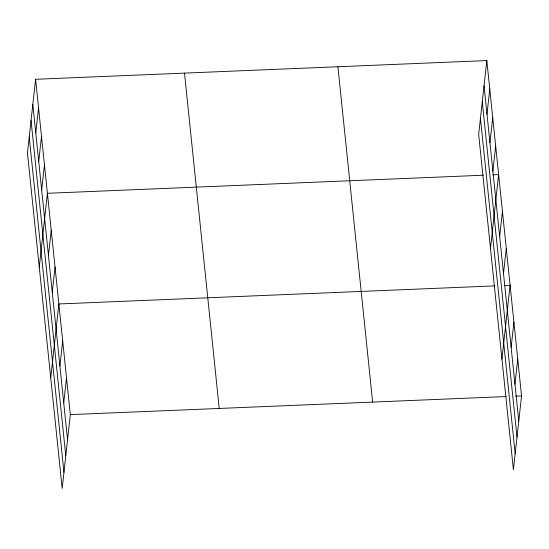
<?xml version="1.0" encoding="UTF-8"?>
<svg xmlns="http://www.w3.org/2000/svg" width="549" height="549" viewBox="0 0 549 549"><rect width="100%" height="100%" fill="white"/><g stroke="black" fill="none" stroke-linecap="round" stroke-linejoin="round"><path stroke-width="0.82" d="M35.596 79.289L27.45 153.089L62.181 488.425L70.327 414.625L35.596 79.289L486.819 60.575L521.55 395.911L513.404 469.711L478.673 134.375L486.819 60.575M35.774 132.954L38.547 107.796M38.725 161.461L41.504 136.296M41.676 189.961L44.455 164.803M39.26 267.109L47.406 193.303L483.401 175.22M48.449 255.354L51.229 230.196M52.272 292.24L55.044 267.082M50.721 377.767L58.867 303.968L494.862 285.878M59.91 366.011L62.689 340.854M63.732 402.904L66.504 377.739M486.997 114.24L489.77 89.075M489.948 142.74L492.721 117.582M492.899 171.247L495.678 146.082M490.483 248.388L498.629 174.589L492.707 174.829M499.672 236.633L502.452 211.475M503.488 273.519L506.267 248.361M501.944 359.046L510.09 285.247L504.167 285.494M511.133 347.297L513.912 322.133M514.955 384.183L517.728 359.019M70.327 414.625L506.322 396.543M515.628 396.152L521.55 395.911M484.04 85.733L518.771 421.069M482.269 101.785L517 437.121M480.444 118.323L515.175 453.659M337.916 66.752L372.647 402.088M184.498 73.113L219.229 408.449M32.816 104.454L67.548 439.79M31.046 120.505L65.777 455.842M29.221 137.037L63.952 472.38"/></g></svg>
